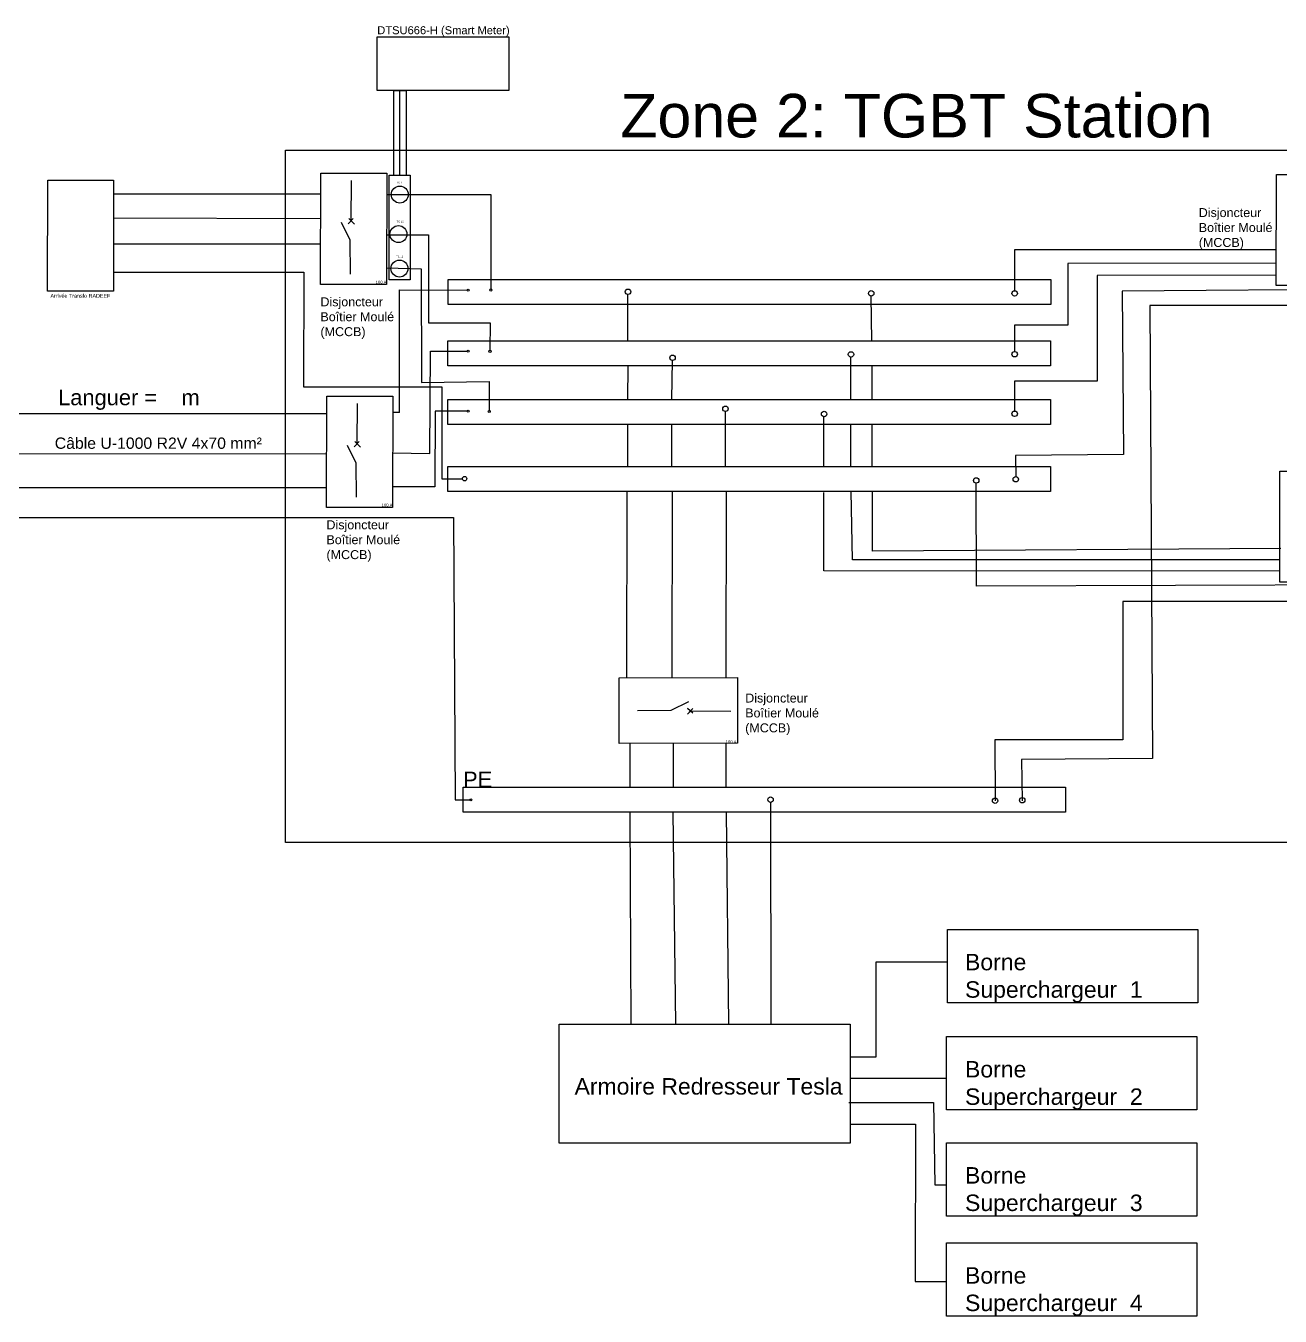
# Model space of a CAD drawing. Header units: millimetres. Extents: x 1781 to 10785, y -1123 to 2670.
# Drawn here: x 5149 to 8836, y -1123 to 2670 of the extents above; entities that cross this region are included whole.
import ezdxf

# ---------------------------------------------------------------- set-up
doc = ezdxf.new("R2010")
doc.units = ezdxf.units.MM
doc.styles.get("Standard").update_dxf_attribs({"font": 'arial.ttf'})

msp = doc.modelspace()

# ---------------------------------------------------------------- linework, layer by layer
for p, q in [((6231.5, 2231.3), (6231.5, 2480.1)), ((6231.5, 2480.1), (6267.2, 2480.1)), ((6248.3, 2231.3), (6248.3, 2480.1)), ((6267.2, 2480.1), (6267.2, 2231.3)), ((5407.4, 2176.3), (6015.8, 2176.3)), ((5406.4, 2105.2), (6015, 2103.9)), ((6103.1, 2039.5), (6077.5, 2091.8)), ((6097.3, 2087.8), (6111.4, 2103.4)), ((6105.4, 2096.8), (6097.3, 2087.8)), ((6115.2, 2087.3), (6098.4, 2103.4)), ((6098.4, 2103.4), (6105.4, 2096.8)), ((6105.4, 2096.8), (6115.2, 2087.3)), ((6209.7, 2055.7), (6333.2, 2055.7)), ((6333.2, 2055.7), (6333.2, 1797.3)), ((5406.2, 2029.2), (6015, 2029.2)), ((6103.9, 1940.3), (6103.1, 2039.5)), ((5406.9, 1946.3), (5966.3, 1946.3)), ((6919.1, 1743.8), (6919.4, 1880.2)), ((7635.6, 1743.8), (7634.3, 1875.5)), ((6333.2, 1797.3), (6513.9, 1797.3)), ((6513.9, 1797.3), (6513.7, 1716.1)), ((6919.4, 1571.1), (6919.6, 1670.8)), ((7048.4, 1571.1), (7050.2, 1686)), ((7574, 1571.1), (7574.8, 1696.1)), ((7637.3, 1571.1), (7637.4, 1670.8)), ((4261.1, 1530.5), (6034.3, 1530.5)), ((6248, 1533), (6227.7, 1533.1)), ((7205.8, 1374.1), (7205.8, 1536.3)), ((7495.2, 1374.1), (7495.2, 1520.8)), ((6919.4, 1374.1), (6919.4, 1498.2)), ((7048.4, 1374.1), (7048.4, 1498.2)), ((7574, 1374.1), (7574, 1498.2)), ((7636.9, 1374.1), (7636.9, 1498.2)), ((6115, 1432.2), (6129, 1447.8)), ((6132.9, 1431.7), (6116.1, 1447.9)), ((6116.1, 1447.9), (6123.1, 1441.2)), ((4263.7, 1413.8), (6034.3, 1412.1)), ((6120.8, 1384), (6095.1, 1436.2)), ((6123.1, 1441.2), (6115, 1432.2)), ((6123.1, 1441.2), (6132.9, 1431.7)), ((6121.6, 1284.8), (6120.8, 1384)), ((6372.3, 1338.3), (6432.5, 1338.7)), ((4265.3, 1312.4), (6034.3, 1312.4)), ((6916.2, 1301.4), (6915, 754.6)), ((7049.1, 1301.4), (7047.9, 754.6)), ((7208.1, 1301.1), (7207, 754.2)), ((4264.7, 1224.9), (6034.3, 1224.9)), ((7046.3, 658.2), (7098.6, 683.8)), ((6947.1, 657.4), (7046.3, 658.2)), ((7094.1, 646.1), (7110.2, 662.9)), ((7103.6, 655.9), (7094.1, 646.1)), ((7103.6, 655.9), (7094.6, 664)), ((7094.6, 664), (7110.2, 649.9)), ((7110.2, 662.9), (7103.6, 655.9)), ((6924.5, 560.7), (6924.5, 431.3)), ((7051.8, 560.7), (7051.8, 431.3)), ((7206.6, 560.7), (7206.6, 431.3)), ((7338.5, 387), (7339, -265)), ((6925, 358.3), (6928.1, -265)), ((7051.2, 358.3), (7059.1, -265)), ((7207.7, 358.3), (7214.5, -265))]:
    msp.add_line(p, q)
for points in [[(6182.4, 2638.1), (6568.8, 2638.1), (6568.8, 2480.1), (6182.4, 2480.1)], [(5913, 2304.9), (9112.9, 2304.9), (9112.9, 269.5), (5913, 269.5)], [(5214.1, 2216.7), (5407.5, 2216.7), (5406.8, 1890.2), (5213.4, 1890.2)], [(6016.7, 2236.4), (6210.1, 2236.4), (6209.4, 1909.9), (6016, 1909.9)], [(6217.4, 2231.3), (6279.2, 2231.3), (6279.1, 1923.7), (6217.2, 1923.7)], [(6217.4, 2231.3), (6279.2, 2231.3), (6279.1, 1923.7), (6217.2, 1923.7)], [(8825.2, 2232.9), (9018.6, 2232.9), (9017.9, 1906.4), (8824.5, 1906.4)], [(6391.2, 1923.8), (8161.8, 1923.8), (8161.8, 1850.9), (6391.2, 1850.9)], [(6390.2, 1743.8), (8160.8, 1743.8), (8160.8, 1670.8), (6390.2, 1670.8)], [(6034.3, 1580.8), (6227.8, 1580.8), (6227.1, 1254.3), (6033.6, 1254.3)], [(6390.2, 1571.1), (8160.8, 1571.1), (8160.8, 1498.2), (6390.2, 1498.2)], [(6390.2, 1374.1), (8160.8, 1374.1), (8160.8, 1301.1), (6390.2, 1301.1)], [(8835.5, 1360.5), (9028.9, 1360.5), (9028.2, 1034), (8834.8, 1034)], [(7241.5, 754.1), (7241.5, 560.7), (6893.8, 560.3), (6893.8, 753.7)], [(6434.6, 431.3), (8205.2, 431.3), (8205.2, 358.3), (6434.6, 358.3)], [(7858.6, 13.5), (8594.1, 13.5), (8594.1, -202.3), (7858.6, -202.3)], [(6717.2, -265), (7572.2, -265), (7572.2, -614.5), (6717.2, -614.5)], [(7855.7, -301.4), (8591.2, -301.4), (8591.2, -517.3), (7855.7, -517.3)], [(7855.7, -613.5), (8591.2, -613.5), (8591.2, -829.3), (7855.7, -829.3)], [(7855.7, -907.7), (8591.2, -907.7), (8591.2, -1123.5), (7855.7, -1123.5)]]:
    msp.add_lwpolyline(points, close=True)
for points in [[(6105.4, 2096.8), (6106.4, 2215.3)], [(6209.9, 2174.2), (6516.1, 2174.1), (6516.2, 1896.4)], [(8824.7, 2011.8), (8055.9, 2011.2), (8055.9, 1891.4)], [(5966.3, 1946.3), (5965.8, 1608.9), (6372.4, 1608.9), (6372.3, 1338.3)], [(6209.5, 1958.7), (6311.8, 1955.9), (6312.5, 1621.3), (6511.5, 1624.6), (6511.7, 1539.3)], [(8824.6, 1971.8), (8211.8, 1971.2), (8211.8, 1789.6), (8055.9, 1789.6), (8055.9, 1712.7)], [(8824.5, 1936.9), (8298.6, 1936.2), (8298.6, 1625), (8055.9, 1625), (8055.9, 1537.4)], [(6248, 1533), (6248.1, 1893.4), (6446.5, 1893.1)], [(9113.2, 1896.2), (8371.8, 1890), (8375.9, 1410), (8058.6, 1407.3), (8059.1, 1345)], [(9112.9, 1847.8), (8453.6, 1847.8), (8461.3, 515.7), (8076, 513.5), (8078.1, 391.2)], [(6227.4, 1414.5), (6337.2, 1413), (6338.5, 1713.8), (6446.8, 1713.2)], [(6123.1, 1441.2), (6124.1, 1559.8)], [(6446.3, 1536.9), (6352.9, 1537.6), (6352.1, 1314.5), (6227.2, 1315)], [(8834.8, 1066.7), (7495, 1067.4), (7495.1, 1298.1)], [(8834.9, 1100.3), (7578.9, 1100.3), (7575.2, 1301.1)], [(8837.9, 1133.3), (7638.1, 1125.8), (7638.1, 1301.1)], [(9113.2, 1026.5), (7943.9, 1023), (7942.9, 1325.4)], [(6034.3, 1224.9), (6406.6, 1224.5), (6411.9, 395), (6457.2, 394.6)], [(9112.9, 978), (8374, 978), (8374, 571.4), (7997.2, 571.4), (7998.3, 391.9)], [(7103.6, 655.9), (7222.1, 654.9)], [(7572.2, -361.3), (7649.2, -361.3), (7649.2, -81.3), (7858.6, -81.3)], [(7572.2, -423.7), (7855.7, -423.7)], [(7568.5, -495), (7817, -495), (7820.8, -736.9), (7855.7, -736.9)], [(7572.2, -559.4), (7764.6, -559.4), (7763.4, -1021.2), (7855.7, -1021.2)]]:
    msp.add_lwpolyline(points)
for centre, radius in [((6248.6, 2174.1), 25), ((6244.8, 2057.6), 25), ((6247.6, 1956.5), 25), ((6449.6, 1893.1), 3.05), ((6516.2, 1893.3), 3.05), ((6919.4, 1888.2), 8), ((7634.2, 1883.5), 8), ((8055.9, 1883.4), 8), ((6449.9, 1713.3), 3.05), ((6513.7, 1713), 3.05), ((7575, 1704.1), 8), ((8055.9, 1704.7), 8), ((7050.3, 1694), 8), ((6449.4, 1536.9), 3.05), ((6511.7, 1536.2), 3.05), ((7205.8, 1544.3), 8), ((7495.8, 1528.7), 8), ((8055.9, 1529.4), 8), ((6439, 1338.7), 6.43), ((7942.9, 1333.4), 8), ((8059.2, 1337), 8), ((6457.4, 394.6), 3.05), ((7338.5, 395), 8), ((7998.3, 391.9), 8), ((8078, 393.3), 8)]:
    msp.add_circle(centre, radius)

# ---------------------------------------------------------------- texts
at = {"attachment_point": 1}
for s, insert, char_height, width in [('DTSU666-H (Smart Meter)', (6182.4, 2668.8), 23.431, 404.779), ('TC L1', (6239.7, 2212.2), 5.34, 25.168), ('Disjoncteur Boîtier Moulé (MCCB)', (8597, 2134.1), 26.322, 230.838), ('TC L2', (6239.7, 2096.8), 5.34, 25.168), ('TC L3', (6238.2, 1994), 5.34, 25.168), ('160 A', (6177.7, 1920.8), 8.68, 31.903), ('Arrivée Transfo RADEEF', (5221.9, 1881.9), 11.277, 184.002), ('Disjoncteur Boîtier Moulé (MCCB)', (6015.4, 1871.8), 26.322, 230.838), ('Câble U-1000 R2V 4x70 mm²', (5234.5, 1459.7), 33.232, 636.154), ('160 A', (6195.4, 1265.3), 8.68, 31.903), ('Disjoncteur Boîtier Moulé (MCCB)', (6033.1, 1216.3), 26.322, 230.838), ('Disjoncteur Boîtier Moulé (MCCB)', (7263.9, 707), 26.322, 230.838), ('Borne Superchargeur  1', (7910, -58.2), 48.373, 634.725), ('Borne Superchargeur  2', (7910, -373.2), 48.373, 634.725), ('Armoire Redresseur Tesla', (6762.4, -423.7), 48.323, 849.075), ('Borne Superchargeur  3', (7910, -685.3), 48.373, 634.725), ('Borne Superchargeur  4', (7910, -979.5), 48.373, 634.725)]:
    msp.add_mtext(s, dxfattribs=dict(at, insert=insert, char_height=char_height, width=width))
for s, width, gutter_width, insert, char_height in [('\\pxqc;Zone 2:{\\fArial|b0|i0|c178|p34; }TGBT Station', 2420.765, 640.8, (6556.9, 2470), 128.17), ('Languer =    m', 539.04, 230, (5244.3, 1600.7), 46.007), ('PE', 539.04, 230, (6434.6, 477.3), 46.01)]:
    msp.add_mtext_dynamic_manual_height_columns(s, width=width, gutter_width=gutter_width, heights=[0], dxfattribs=dict(at, insert=insert, char_height=char_height))
at = {"insert": (7206.7, 569.8), "char_height": 8.68, "width": 31.903, "attachment_point": 1, "rotation": 359.4668}
msp.add_mtext('160 A', dxfattribs=at)

doc.saveas('drawing.dxf')
